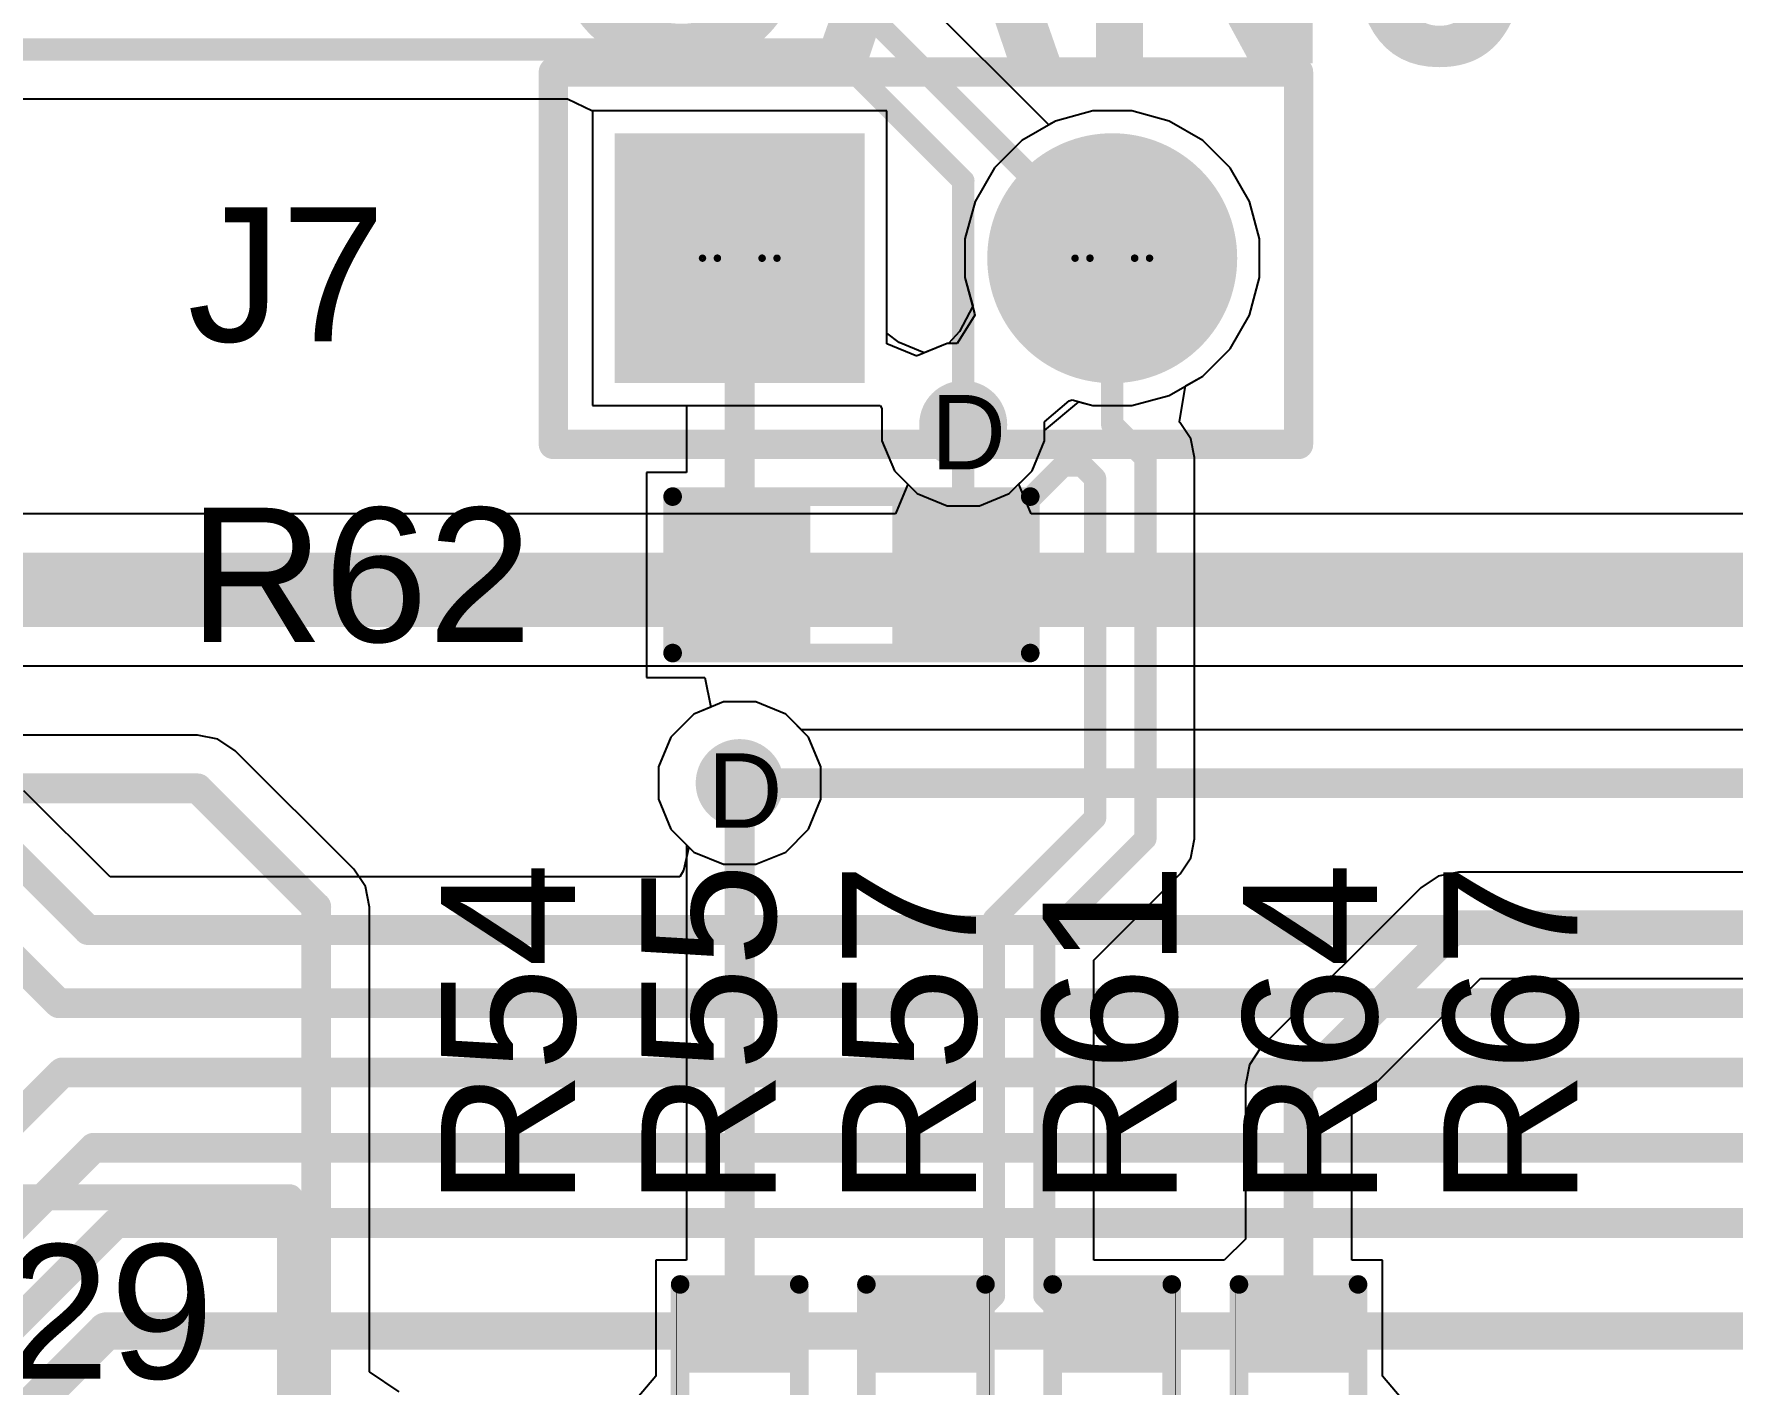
# Model space of a CAD drawing. Header units: inches. Extents: x -11 to 5428, y 0 to 5423.
# Drawn here: x 243.5 to 255.08, y 60.45 to 69.65 of the extents above; entities that cross this region are included whole.
import ezdxf

# ---------------------------------------------------------------- set-up
doc = ezdxf.new("R2010")
doc.units = ezdxf.units.IN
for name, color, linetype in [('Bottom Layer', 5, 'Continuous'), ('Bottom Solder', 6, 'Continuous'), ('Drill Drawing', 1, 'Continuous'), ('GND', 16, 'Continuous'), ('Multi-Layer', 9, 'Continuous'), ('Pad Holes', 156, 'Continuous'), ('PWR', 76, 'Continuous'), ('Top Layer', 1, 'Continuous'), ('Top Overlay', 2, 'Continuous'), ('Top Paste', 8, 'Continuous'), ('Top Solder', 216, 'Continuous'), ('Via Holes', 16, 'Continuous')]:
    doc.layers.add(name, color=color, linetype=linetype)
doc.styles.add('Arial', font='', dxfattribs={"height": 0.2})
doc.styles.add('Arial_Bold', font='', dxfattribs={"height": 0.2})
doc.styles.get('Arial').set_extended_font_data('Arial')
doc.styles.get('Arial_Bold').set_extended_font_data('Arial', bold=True)

# ---------------------------------------------------------------- blocks, each defined once
blk = doc.blocks.new('R___0402_13')
at = {"layer": 'Top Layer'}
for points in [[(-0.699, -0.318), (-0.699, 0.317), (-0.241, 0.317), (-0.241, -0.318)], [(0.241, -0.318), (0.241, 0.317), (0.699, 0.317), (0.699, -0.318)]]:
    blk.add_hatch(color=1, dxfattribs=at).paths.add_polyline_path(points)
at = {"layer": 'Top Paste'}
for points in [[(-0.699, -0.318), (-0.699, 0.317), (-0.241, 0.317), (-0.241, -0.318)], [(0.241, -0.318), (0.241, 0.317), (0.699, 0.317), (0.699, -0.318)]]:
    blk.add_hatch(color=8, dxfattribs=at).paths.add_polyline_path(points)
at = {"layer": 'Top Solder'}
for points in [[(-0.754, -0.373), (-0.754, 0.373), (-0.186, 0.373), (-0.186, -0.373)], [(0.186, -0.373), (0.186, 0.373), (0.754, 0.373), (0.754, -0.373)]]:
    blk.add_hatch(color=216, dxfattribs=at).paths.add_polyline_path(points)
at = {"layer": 'Top Overlay'}
for points in [[(-0.787, -0.406, 0.127, 0.127, 0), (-0.787, 0.406, 0.127, 0.127, 0)], [(0.787, 0.406, 0.127, 0.127, 0), (-0.787, 0.406, 0.127, 0.127, 0)], [(0.787, -0.406, 0.127, 0.127, 0), (0.787, 0.406, 0.127, 0.127, 0)], [(0.787, -0.406, 0.127, 0.127, 0), (-0.787, -0.406, 0.127, 0.127, 0)], [(0.813, -0.432, 0.00323, 0.00323, 0), (-0.813, -0.432, 0.00323, 0.00323, 0)]]:
    blk.add_lwpolyline(points, format="xyseb", dxfattribs=at)
for points in [[(-0.819, 0.406, 0.0635, 0.0635, 1), (-0.756, 0.406, 0.0635, 0.0635, 1)], [(-0.819, 0.406, 0.0635, 0.0635, 1), (-0.756, 0.406, 0.0635, 0.0635, 1)], [(0.756, 0.406, 0.0635, 0.0635, 1), (0.819, 0.406, 0.0635, 0.0635, 1)], [(0.756, 0.406, 0.0635, 0.0635, 1), (0.819, 0.406, 0.0635, 0.0635, 1)], [(-0.819, -0.406, 0.0635, 0.0635, 1), (-0.756, -0.406, 0.0635, 0.0635, 1)], [(-0.819, -0.406, 0.0635, 0.0635, 1), (-0.756, -0.406, 0.0635, 0.0635, 1)], [(0.756, -0.406, 0.0635, 0.0635, 1), (0.819, -0.406, 0.0635, 0.0635, 1)], [(0.756, -0.406, 0.0635, 0.0635, 1), (0.819, -0.406, 0.0635, 0.0635, 1)], [(-0.814, -0.432, 0.00161, 0.00161, 1), (-0.812, -0.432, 0.00161, 0.00161, 1)], [(0.812, -0.432, 0.00161, 0.00161, 1), (0.814, -0.432, 0.00161, 0.00161, 1)]]:
    blk.add_lwpolyline(points, format="xyseb", close=True, dxfattribs=at)
blk = doc.blocks.new('R___0603_14')
at = {"layer": 'Top Layer'}
for points in [[(-0.381, 0.4445), (-0.381, -0.4445), (-1.143, -0.4445), (-1.143, 0.4445)], [(1.143, 0.4445), (1.143, -0.4445), (0.381, -0.4445), (0.381, 0.4445)]]:
    blk.add_hatch(color=1, dxfattribs=at).paths.add_polyline_path(points)
at = {"layer": 'Top Paste'}
for points in [[(-0.381, 0.4445), (-0.381, -0.4445), (-1.143, -0.4445), (-1.143, 0.4445)], [(1.143, 0.4445), (1.143, -0.4445), (0.381, -0.4445), (0.381, 0.4445)]]:
    blk.add_hatch(color=8, dxfattribs=at).paths.add_polyline_path(points)
at = {"layer": 'Top Solder'}
for points in [[(-0.2794, 0.5461), (-0.2794, -0.5461), (-1.2446, -0.5461), (-1.2446, 0.5461)], [(1.2446, 0.5461), (1.2446, -0.5461), (0.2794, -0.5461), (0.2794, 0.5461)]]:
    blk.add_hatch(color=216, dxfattribs=at).paths.add_polyline_path(points)
at = {"layer": 'Top Overlay'}
for points in [[(-1.2192, -0.5334, 0.127, 0.127, 0), (-1.2192, 0.5334, 0.127, 0.127, 0)], [(-1.2192, 0.5334, 0.127, 0.127, 0), (1.2192, 0.5334, 0.127, 0.127, 0)], [(1.2192, -0.5334, 0.127, 0.127, 0), (1.2192, 0.5334, 0.127, 0.127, 0)], [(-1.2192, -0.5334, 0.127, 0.127, 0), (1.2192, -0.5334, 0.127, 0.127, 0)]]:
    blk.add_lwpolyline(points, format="xyseb", dxfattribs=at)
for points in [[(-1.25095, 0.5334, 0.0635, 0.0635, 1), (-1.18745, 0.5334, 0.0635, 0.0635, 1)], [(-1.25095, 0.5334, 0.0635, 0.0635, 1), (-1.18745, 0.5334, 0.0635, 0.0635, 1)], [(1.18745, 0.5334, 0.0635, 0.0635, 1), (1.25095, 0.5334, 0.0635, 0.0635, 1)], [(1.18745, 0.5334, 0.0635, 0.0635, 1), (1.25095, 0.5334, 0.0635, 0.0635, 1)], [(-1.25095, -0.5334, 0.0635, 0.0635, 1), (-1.18745, -0.5334, 0.0635, 0.0635, 1)], [(-1.25095, -0.5334, 0.0635, 0.0635, 1), (-1.18745, -0.5334, 0.0635, 0.0635, 1)], [(1.18745, -0.5334, 0.0635, 0.0635, 1), (1.25095, -0.5334, 0.0635, 0.0635, 1)], [(1.18745, -0.5334, 0.0635, 0.0635, 1), (1.25095, -0.5334, 0.0635, 0.0635, 1)]]:
    blk.add_lwpolyline(points, format="xyseb", close=True, dxfattribs=at)
blk = doc.blocks.new('R___0402_15')
at = {"layer": 'Top Layer'}
for points in [[(-0.699, -0.318), (-0.699, 0.318), (-0.241, 0.318), (-0.241, -0.318)], [(0.241, -0.318), (0.241, 0.318), (0.699, 0.318), (0.699, -0.318)]]:
    blk.add_hatch(color=1, dxfattribs=at).paths.add_polyline_path(points)
at = {"layer": 'Top Paste'}
for points in [[(-0.699, -0.318), (-0.699, 0.318), (-0.241, 0.318), (-0.241, -0.318)], [(0.241, -0.318), (0.241, 0.318), (0.699, 0.318), (0.699, -0.318)]]:
    blk.add_hatch(color=8, dxfattribs=at).paths.add_polyline_path(points)
at = {"layer": 'Top Solder'}
for points in [[(-0.754, -0.373), (-0.754, 0.373), (-0.186, 0.373), (-0.186, -0.373)], [(0.186, -0.373), (0.186, 0.373), (0.754, 0.373), (0.754, -0.373)]]:
    blk.add_hatch(color=216, dxfattribs=at).paths.add_polyline_path(points)
at = {"layer": 'Top Overlay'}
for points in [[(-0.787, 0.406, 0.127, 0.127, 0), (-0.787, -0.406, 0.127, 0.127, 0)], [(-0.787, 0.406, 0.127, 0.127, 0), (0.787, 0.406, 0.127, 0.127, 0)], [(0.787, 0.406, 0.127, 0.127, 0), (0.787, -0.406, 0.127, 0.127, 0)], [(-0.787, -0.406, 0.127, 0.127, 0), (0.787, -0.406, 0.127, 0.127, 0)], [(-0.813, -0.432, 0.00323, 0.00323, 0), (0.813, -0.432, 0.00323, 0.00323, 0)]]:
    blk.add_lwpolyline(points, format="xyseb", dxfattribs=at)
for points in [[(-0.819, 0.406, 0.0635, 0.0635, 1), (-0.756, 0.406, 0.0635, 0.0635, 1)], [(-0.819, 0.406, 0.0635, 0.0635, 1), (-0.756, 0.406, 0.0635, 0.0635, 1)], [(0.756, 0.406, 0.0635, 0.0635, 1), (0.819, 0.406, 0.0635, 0.0635, 1)], [(0.756, 0.406, 0.0635, 0.0635, 1), (0.819, 0.406, 0.0635, 0.0635, 1)], [(-0.819, -0.406, 0.0635, 0.0635, 1), (-0.756, -0.406, 0.0635, 0.0635, 1)], [(-0.819, -0.406, 0.0635, 0.0635, 1), (-0.756, -0.406, 0.0635, 0.0635, 1)], [(0.756, -0.406, 0.0635, 0.0635, 1), (0.819, -0.406, 0.0635, 0.0635, 1)], [(0.756, -0.406, 0.0635, 0.0635, 1), (0.819, -0.406, 0.0635, 0.0635, 1)], [(-0.814, -0.432, 0.00161, 0.00161, 1), (-0.812, -0.432, 0.00161, 0.00161, 1)], [(0.812, -0.432, 0.00161, 0.00161, 1), (0.814, -0.432, 0.00161, 0.00161, 1)]]:
    blk.add_lwpolyline(points, format="xyseb", close=True, dxfattribs=at)
blk = doc.blocks.new('R___0402_17')
at = {"layer": 'Top Layer'}
for points in [[(-0.699, -0.318), (-0.699, 0.318), (-0.241, 0.318), (-0.241, -0.318)], [(0.241, -0.318), (0.241, 0.318), (0.699, 0.318), (0.699, -0.318)]]:
    blk.add_hatch(color=1, dxfattribs=at).paths.add_polyline_path(points)
at = {"layer": 'Top Paste'}
for points in [[(-0.699, -0.318), (-0.699, 0.318), (-0.241, 0.318), (-0.241, -0.318)], [(0.241, -0.318), (0.241, 0.318), (0.699, 0.318), (0.699, -0.318)]]:
    blk.add_hatch(color=8, dxfattribs=at).paths.add_polyline_path(points)
at = {"layer": 'Top Solder'}
for points in [[(-0.754, -0.373), (-0.754, 0.373), (-0.186, 0.373), (-0.186, -0.373)], [(0.186, -0.373), (0.186, 0.373), (0.754, 0.373), (0.754, -0.373)]]:
    blk.add_hatch(color=216, dxfattribs=at).paths.add_polyline_path(points)
at = {"layer": 'Top Overlay'}
for points in [[(-0.787, 0.406, 0.127, 0.127, 0), (-0.787, -0.406, 0.127, 0.127, 0)], [(-0.787, 0.406, 0.127, 0.127, 0), (0.787, 0.406, 0.127, 0.127, 0)], [(0.787, 0.406, 0.127, 0.127, 0), (0.787, -0.406, 0.127, 0.127, 0)], [(-0.787, -0.406, 0.127, 0.127, 0), (0.787, -0.406, 0.127, 0.127, 0)], [(-0.813, -0.432, 0.00323, 0.00323, 0), (0.813, -0.432, 0.00323, 0.00323, 0)]]:
    blk.add_lwpolyline(points, format="xyseb", dxfattribs=at)
for points in [[(-0.819, 0.406, 0.0635, 0.0635, 1), (-0.756, 0.406, 0.0635, 0.0635, 1)], [(-0.819, 0.406, 0.0635, 0.0635, 1), (-0.756, 0.406, 0.0635, 0.0635, 1)], [(0.756, 0.406, 0.0635, 0.0635, 1), (0.819, 0.406, 0.0635, 0.0635, 1)], [(0.756, 0.406, 0.0635, 0.0635, 1), (0.819, 0.406, 0.0635, 0.0635, 1)], [(-0.819, -0.406, 0.0635, 0.0635, 1), (-0.756, -0.406, 0.0635, 0.0635, 1)], [(-0.819, -0.406, 0.0635, 0.0635, 1), (-0.756, -0.406, 0.0635, 0.0635, 1)], [(0.756, -0.406, 0.0635, 0.0635, 1), (0.819, -0.406, 0.0635, 0.0635, 1)], [(0.756, -0.406, 0.0635, 0.0635, 1), (0.819, -0.406, 0.0635, 0.0635, 1)], [(-0.814, -0.432, 0.00161, 0.00161, 1), (-0.812, -0.432, 0.00161, 0.00161, 1)], [(0.812, -0.432, 0.00161, 0.00161, 1), (0.814, -0.432, 0.00161, 0.00161, 1)]]:
    blk.add_lwpolyline(points, format="xyseb", close=True, dxfattribs=at)
blk = doc.blocks.new('R___0402_19')
at = {"layer": 'Top Layer'}
for points in [[(-0.699, -0.318), (-0.699, 0.317), (-0.241, 0.317), (-0.241, -0.318)], [(0.241, -0.318), (0.241, 0.317), (0.699, 0.317), (0.699, -0.318)]]:
    blk.add_hatch(color=1, dxfattribs=at).paths.add_polyline_path(points)
at = {"layer": 'Top Paste'}
for points in [[(-0.699, -0.318), (-0.699, 0.317), (-0.241, 0.317), (-0.241, -0.318)], [(0.241, -0.318), (0.241, 0.317), (0.699, 0.317), (0.699, -0.318)]]:
    blk.add_hatch(color=8, dxfattribs=at).paths.add_polyline_path(points)
at = {"layer": 'Top Solder'}
for points in [[(-0.754, -0.373), (-0.754, 0.373), (-0.186, 0.373), (-0.186, -0.373)], [(0.186, -0.373), (0.186, 0.373), (0.754, 0.373), (0.754, -0.373)]]:
    blk.add_hatch(color=216, dxfattribs=at).paths.add_polyline_path(points)
at = {"layer": 'Top Overlay'}
for points in [[(-0.787, -0.406, 0.127, 0.127, 0), (-0.787, 0.406, 0.127, 0.127, 0)], [(0.787, 0.406, 0.127, 0.127, 0), (-0.787, 0.406, 0.127, 0.127, 0)], [(0.787, -0.406, 0.127, 0.127, 0), (0.787, 0.406, 0.127, 0.127, 0)], [(0.787, -0.406, 0.127, 0.127, 0), (-0.787, -0.406, 0.127, 0.127, 0)], [(0.813, -0.432, 0.00323, 0.00323, 0), (-0.813, -0.432, 0.00323, 0.00323, 0)]]:
    blk.add_lwpolyline(points, format="xyseb", dxfattribs=at)
for points in [[(-0.819, 0.406, 0.0635, 0.0635, 1), (-0.756, 0.406, 0.0635, 0.0635, 1)], [(-0.819, 0.406, 0.0635, 0.0635, 1), (-0.756, 0.406, 0.0635, 0.0635, 1)], [(0.756, 0.406, 0.0635, 0.0635, 1), (0.819, 0.406, 0.0635, 0.0635, 1)], [(0.756, 0.406, 0.0635, 0.0635, 1), (0.819, 0.406, 0.0635, 0.0635, 1)], [(-0.819, -0.406, 0.0635, 0.0635, 1), (-0.756, -0.406, 0.0635, 0.0635, 1)], [(-0.819, -0.406, 0.0635, 0.0635, 1), (-0.756, -0.406, 0.0635, 0.0635, 1)], [(0.756, -0.406, 0.0635, 0.0635, 1), (0.819, -0.406, 0.0635, 0.0635, 1)], [(0.756, -0.406, 0.0635, 0.0635, 1), (0.819, -0.406, 0.0635, 0.0635, 1)], [(-0.814, -0.432, 0.00161, 0.00161, 1), (-0.812, -0.432, 0.00161, 0.00161, 1)], [(0.812, -0.432, 0.00161, 0.00161, 1), (0.814, -0.432, 0.00161, 0.00161, 1)]]:
    blk.add_lwpolyline(points, format="xyseb", close=True, dxfattribs=at)
blk = doc.blocks.new('HDR1X2__20')
at = {"layer": 'Bottom Layer'}
blk.add_hatch(color=5, dxfattribs=at).paths.add_polyline_path([(-0.75, 0.75), (0.75, 0.75), (0.75, -0.75), (-0.75, -0.75)])
h = blk.add_hatch(color=5, dxfattribs=at)
edge = h.paths.add_edge_path()
edge.add_arc((2.54, 0), 0.75, 0, 360)
at = {"layer": 'Bottom Solder'}
blk.add_hatch(color=6, dxfattribs=at).paths.add_polyline_path([(-0.852, 0.852), (0.852, 0.852), (0.852, -0.852), (-0.852, -0.852)])
h = blk.add_hatch(color=6, dxfattribs=at)
edge = h.paths.add_edge_path()
edge.add_arc((2.54, 0), 0.852, 0, 360)
at = {"layer": 'GND'}
blk.add_hatch(color=16, dxfattribs=at).paths.add_polyline_path([(-0.75, 0.75), (0.75, 0.75), (0.75, -0.75), (-0.75, -0.75)])
h = blk.add_hatch(color=16, dxfattribs=at)
edge = h.paths.add_edge_path()
edge.add_arc((2.54, 0), 0.75, 0, 360)
at = {"layer": 'Multi-Layer'}
blk.add_hatch(color=9, dxfattribs=at).paths.add_polyline_path([(-0.75, 0.75), (0.75, 0.75), (0.75, -0.75), (-0.75, -0.75)])
h = blk.add_hatch(color=9, dxfattribs=at)
edge = h.paths.add_edge_path()
edge.add_arc((2.54, 0), 0.75, 0, 360)
at = {"layer": 'Pad Holes'}
h = blk.add_hatch(color=7, dxfattribs=at)
edge = h.paths.add_edge_path()
edge.add_arc((0, 0), 0.45, 0, 360)
h = blk.add_hatch(color=7, dxfattribs=at)
edge = h.paths.add_edge_path()
edge.add_arc((2.54, 0), 0.45, 0, 360)
at = {"layer": 'PWR'}
blk.add_hatch(color=76, dxfattribs=at).paths.add_polyline_path([(-0.75, 0.75), (0.75, 0.75), (0.75, -0.75), (-0.75, -0.75)])
h = blk.add_hatch(color=76, dxfattribs=at)
edge = h.paths.add_edge_path()
edge.add_arc((2.54, 0), 0.75, 0, 360)
at = {"layer": 'Top Layer'}
blk.add_hatch(color=1, dxfattribs=at).paths.add_polyline_path([(-0.75, 0.75), (0.75, 0.75), (0.75, -0.75), (-0.75, -0.75)])
h = blk.add_hatch(color=1, dxfattribs=at)
edge = h.paths.add_edge_path()
edge.add_arc((2.54, 0), 0.75, 0, 360)
at = {"layer": 'Top Solder'}
blk.add_hatch(color=216, dxfattribs=at).paths.add_polyline_path([(-0.852, 0.852), (0.852, 0.852), (0.852, -0.852), (-0.852, -0.852)])
h = blk.add_hatch(color=216, dxfattribs=at)
edge = h.paths.add_edge_path()
edge.add_arc((2.54, 0), 0.852, 0, 360)
at = {"layer": 'Top Overlay'}
for points in [[(-1.27, 1.27, 0.2, 0.2, 0), (3.81, 1.27, 0.2, 0.2, 0)], [(-1.27, -1.27, 0.2, 0.2, 0), (-1.27, 1.27, 0.2, 0.2, 0)], [(3.81, -1.27, 0.2, 0.2, 0), (3.81, 1.27, 0.2, 0.2, 0)], [(-1.27, -1.27, 0.2, 0.2, 0), (3.81, -1.27, 0.2, 0.2, 0)]]:
    blk.add_lwpolyline(points, format="xyseb", dxfattribs=at)
for points in [[(-1.32, 1.27, 0.1, 0.1, 1), (-1.22, 1.27, 0.1, 0.1, 1)], [(-1.32, 1.27, 0.1, 0.1, 1), (-1.22, 1.27, 0.1, 0.1, 1)], [(3.76, 1.27, 0.1, 0.1, 1), (3.86, 1.27, 0.1, 0.1, 1)], [(3.76, 1.27, 0.1, 0.1, 1), (3.86, 1.27, 0.1, 0.1, 1)], [(-1.32, -1.27, 0.1, 0.1, 1), (-1.22, -1.27, 0.1, 0.1, 1)], [(-1.32, -1.27, 0.1, 0.1, 1), (-1.22, -1.27, 0.1, 0.1, 1)], [(3.76, -1.27, 0.1, 0.1, 1), (3.86, -1.27, 0.1, 0.1, 1)], [(3.76, -1.27, 0.1, 0.1, 1), (3.86, -1.27, 0.1, 0.1, 1)]]:
    blk.add_lwpolyline(points, format="xyseb", close=True, dxfattribs=at)

msp = doc.modelspace()

# ---------------------------------------------------------------- hatches: boundary and pattern name
at = {"layer": 'Bottom Layer'}
h = msp.add_hatch(color=5, dxfattribs=at)
edge = h.paths.add_edge_path()
edge.add_arc((249.834, 66.988), 0.3, 0, 360)
h = msp.add_hatch(color=5, dxfattribs=at)
edge = h.paths.add_edge_path()
edge.add_arc((248.31, 64.544), 0.3, 0, 360)
at = {"layer": 'GND'}
h = msp.add_hatch(color=16, dxfattribs=at)
edge = h.paths.add_edge_path()
edge.add_arc((249.834, 66.988), 0.3, 0, 360)
h = msp.add_hatch(color=16, dxfattribs=at)
edge = h.paths.add_edge_path()
edge.add_arc((248.31, 64.544), 0.3, 0, 360)
at = {"layer": 'PWR'}
h = msp.add_hatch(color=76, dxfattribs=at)
edge = h.paths.add_edge_path()
edge.add_arc((249.834, 66.988), 0.3, 0, 360)
h = msp.add_hatch(color=76, dxfattribs=at)
edge = h.paths.add_edge_path()
edge.add_arc((248.31, 64.544), 0.3, 0, 360)
at = {"layer": 'Top Layer'}
h = msp.add_hatch(color=1, dxfattribs=at)
edge = h.paths.add_edge_path()
edge.add_arc((249.834, 66.988), 0.3, 0, 360)
h = msp.add_hatch(color=1, dxfattribs=at)
edge = h.paths.add_edge_path()
edge.add_arc((248.31, 64.544), 0.3, 0, 360)
at = {"layer": 'Via Holes'}
h = msp.add_hatch(color=7, dxfattribs=at)
edge = h.paths.add_edge_path()
edge.add_arc((249.834, 66.988), 0.15, 0, 360)
h = msp.add_hatch(color=7, dxfattribs=at)
edge = h.paths.add_edge_path()
edge.add_arc((248.31, 64.544), 0.15, 0, 360)

# ---------------------------------------------------------------- linework, layer by layer
at = {"layer": 'Bottom Layer'}
for p, q in [((250.417, 69.032), (249.323, 70.126)), ((229.821, 69.209), (247.137, 69.209)), ((247.137, 69.209), (247.306, 69.127)), ((247.306, 69.127), (247.306, 67.119)), ((250.718, 69.127), (250.463, 69.058)), ((250.983, 69.127), (250.718, 69.127)), ((251.238, 69.058), (250.983, 69.127)), ((250.463, 69.058), (250.417, 69.032)), ((251.467, 68.926), (251.238, 69.058)), ((251.654, 68.739), (251.467, 68.926)), ((251.786, 68.51), (251.654, 68.739)), ((251.854, 68.255), (251.786, 68.51)), ((251.854, 67.991), (251.854, 68.255)), ((251.786, 67.735), (251.854, 67.991)), ((251.654, 67.506), (251.786, 67.735)), ((251.467, 67.319), (251.654, 67.506)), ((251.238, 67.187), (251.467, 67.319)), ((250.388, 67.008), (250.556, 67.151)), ((250.556, 67.151), (250.576, 67.157)), ((250.576, 67.157), (250.718, 67.119)), ((250.983, 67.119), (251.238, 67.187)), ((247.306, 67.119), (249.267, 67.119)), ((249.267, 67.119), (249.28, 67.098)), ((249.28, 67.098), (249.28, 66.878)), ((250.718, 67.119), (250.983, 67.119)), ((250.388, 66.878), (250.388, 67.008)), ((250.388, 67.008), (250.388, 67.008)), ((249.28, 66.878), (249.365, 66.674)), ((250.304, 66.674), (250.388, 66.878)), ((249.365, 66.674), (249.456, 66.583)), ((249.456, 66.583), (249.372, 66.38)), ((250.213, 66.583), (250.304, 66.674)), ((250.297, 66.38), (250.213, 66.583)), ((249.372, 66.38), (229.514, 66.38)), ((257.722, 66.38), (250.297, 66.38)), ((229.729, 65.344), (257.937, 65.344)), ((248.2, 65.098), (247.997, 65.014)), ((248.421, 65.098), (248.2, 65.098)), ((248.624, 65.014), (248.421, 65.098)), ((247.997, 65.014), (247.841, 64.858)), ((248.731, 64.906), (248.624, 65.014)), ((247.841, 64.858), (247.756, 64.654)), ((257.034, 64.906), (248.731, 64.906)), ((247.756, 64.654), (247.756, 64.434)), ((244.018, 63.905), (243.43, 64.492)), ((247.756, 64.434), (247.841, 64.23)), ((247.841, 64.23), (247.963, 64.108)), ((247.963, 64.108), (247.926, 63.949)), ((247.926, 63.949), (247.901, 63.905)), ((247.901, 63.905), (244.018, 63.905))]:
    msp.add_line(p, q, dxfattribs=at)
for points in [[(249.164, 69.809, 0.152, 0.152, 0), (250.1, 68.873, 0.152, 0.152, 0)], [(229.682, 69.545, 0.152, 0.152, 0), (244.199, 69.545, 0.152, 0.152, 0)], [(244.199, 69.545, 0.152, 0.152, 0), (248.939, 69.545, 0.152, 0.152, 0)], [(248.939, 69.545, 0.152, 0.152, 0), (249.834, 68.65, 0.152, 0.152, 0)], [(250.1, 68.873, 0.152, 0.152, 0), (250.85, 68.123, 0.152, 0.152, 0)], [(249.834, 66.988, 0.152, 0.152, 0), (249.834, 68.65, 0.152, 0.152, 0)], [(229.514, 65.862, 0.508, 0.508, 0), (257.937, 65.862, 0.508, 0.508, 0)], [(248.31, 64.544, 0.203, 0.203, 0), (257.454, 64.544, 0.203, 0.203, 0)], [(243.174, 64.236, 0.203, 0.203, 0), (243.868, 63.542, 0.203, 0.203, 0)], [(242.98, 63.731, 0.203, 0.203, 0), (243.668, 63.043, 0.203, 0.203, 0)], [(243.868, 63.542, 0.203, 0.203, 0), (258.022, 63.542, 0.203, 0.203, 0)], [(243.668, 63.043, 0.203, 0.203, 0), (258.215, 63.043, 0.203, 0.203, 0)], [(236.649, 55.528, 0.203, 0.203, 0), (243.691, 62.571, 0.203, 0.203, 0)], [(243.691, 62.571, 0.203, 0.203, 0), (258.373, 62.571, 0.203, 0.203, 0)], [(236.833, 54.984, 0.203, 0.203, 0), (243.906, 62.057, 0.203, 0.203, 0)], [(243.906, 62.057, 0.203, 0.203, 0), (258.607, 62.057, 0.203, 0.203, 0)], [(236.864, 54.348, 0.203, 0.203, 0), (244.06, 61.544, 0.203, 0.203, 0)], [(244.06, 61.544, 0.203, 0.203, 0), (258.801, 61.544, 0.203, 0.203, 0)], [(234.025, 50.843, 0.254, 0.254, 0), (243.99, 60.808, 0.254, 0.254, 0)], [(243.99, 60.808, 0.254, 0.254, 0), (257.226, 60.808, 0.254, 0.254, 0)]]:
    msp.add_lwpolyline(points, format="xyseb", dxfattribs=at)
for points in [[(244.161, 69.545, 0.0762, 0.0762, 1), (244.237, 69.545, 0.0762, 0.0762, 1)], [(244.161, 69.545, 0.0762, 0.0762, 1), (244.237, 69.545, 0.0762, 0.0762, 1)], [(248.901, 69.545, 0.0762, 0.0762, 1), (248.977, 69.545, 0.0762, 0.0762, 1)], [(248.901, 69.545, 0.0762, 0.0762, 1), (248.977, 69.545, 0.0762, 0.0762, 1)], [(250.062, 68.873, 0.0762, 0.0762, 1), (250.139, 68.873, 0.0762, 0.0762, 1)], [(250.062, 68.873, 0.0762, 0.0762, 1), (250.139, 68.873, 0.0762, 0.0762, 1)], [(249.796, 68.65, 0.0762, 0.0762, 1), (249.873, 68.65, 0.0762, 0.0762, 1)], [(249.796, 68.65, 0.0762, 0.0762, 1), (249.873, 68.65, 0.0762, 0.0762, 1)], [(250.812, 68.123, 0.0762, 0.0762, 1), (250.889, 68.123, 0.0762, 0.0762, 1)], [(249.796, 66.988, 0.0762, 0.0762, 1), (249.873, 66.988, 0.0762, 0.0762, 1)], [(248.26, 64.544, 0.102, 0.102, 1), (248.361, 64.544, 0.102, 0.102, 1)], [(243.817, 63.542, 0.102, 0.102, 1), (243.919, 63.542, 0.102, 0.102, 1)], [(243.817, 63.542, 0.102, 0.102, 1), (243.919, 63.542, 0.102, 0.102, 1)], [(243.618, 63.043, 0.102, 0.102, 1), (243.719, 63.043, 0.102, 0.102, 1)], [(243.618, 63.043, 0.102, 0.102, 1), (243.719, 63.043, 0.102, 0.102, 1)], [(243.641, 62.571, 0.102, 0.102, 1), (243.742, 62.571, 0.102, 0.102, 1)], [(243.641, 62.571, 0.102, 0.102, 1), (243.742, 62.571, 0.102, 0.102, 1)], [(243.855, 62.057, 0.102, 0.102, 1), (243.957, 62.057, 0.102, 0.102, 1)], [(243.855, 62.057, 0.102, 0.102, 1), (243.957, 62.057, 0.102, 0.102, 1)], [(244.009, 61.544, 0.102, 0.102, 1), (244.111, 61.544, 0.102, 0.102, 1)], [(244.009, 61.544, 0.102, 0.102, 1), (244.111, 61.544, 0.102, 0.102, 1)], [(243.926, 60.808, 0.127, 0.127, 1), (244.053, 60.808, 0.127, 0.127, 1)], [(243.926, 60.808, 0.127, 0.127, 1), (244.053, 60.808, 0.127, 0.127, 1)]]:
    msp.add_lwpolyline(points, format="xyseb", close=True, dxfattribs=at)
at = {"layer": 'Drill Drawing'}
for points in [[(248.564, 68.123, 0.0508, 0.0508, 1), (248.056, 68.123, 0.0508, 0.0508, 1)], [(251.104, 68.123, 0.0508, 0.0508, 1), (250.596, 68.123, 0.0508, 0.0508, 1)], [(248.463, 68.123, 0.0508, 0.0508, 1), (248.158, 68.123, 0.0508, 0.0508, 1)], [(251.003, 68.123, 0.0508, 0.0508, 1), (250.698, 68.123, 0.0508, 0.0508, 1)], [(248.044, 68.123, 0.0254, 0.0254, 1), (248.069, 68.123, 0.0254, 0.0254, 1)], [(248.145, 68.123, 0.0254, 0.0254, 1), (248.171, 68.123, 0.0254, 0.0254, 1)], [(248.45, 68.123, 0.0254, 0.0254, 1), (248.476, 68.123, 0.0254, 0.0254, 1)], [(248.552, 68.123, 0.0254, 0.0254, 1), (248.577, 68.123, 0.0254, 0.0254, 1)], [(250.584, 68.123, 0.0254, 0.0254, 1), (250.609, 68.123, 0.0254, 0.0254, 1)], [(250.685, 68.123, 0.0254, 0.0254, 1), (250.711, 68.123, 0.0254, 0.0254, 1)], [(250.99, 68.123, 0.0254, 0.0254, 1), (251.016, 68.123, 0.0254, 0.0254, 1)], [(251.092, 68.123, 0.0254, 0.0254, 1), (251.117, 68.123, 0.0254, 0.0254, 1)]]:
    msp.add_lwpolyline(points, format="xyseb", close=True, dxfattribs=at)
at = {"layer": 'GND'}
for p, q in [((249.314, 69.127), (247.306, 69.127)), ((247.306, 69.127), (247.306, 67.119)), ((249.314, 67.611), (249.314, 69.127)), ((250.718, 69.127), (250.463, 69.058)), ((250.983, 69.127), (250.718, 69.127)), ((251.238, 69.058), (250.983, 69.127)), ((250.463, 69.058), (250.234, 68.926)), ((251.467, 68.926), (251.238, 69.058)), ((250.234, 68.926), (250.047, 68.739)), ((251.654, 68.739), (251.467, 68.926)), ((250.047, 68.739), (249.915, 68.51)), ((251.786, 68.51), (251.654, 68.739)), ((249.915, 68.51), (249.846, 68.255)), ((251.854, 68.255), (251.786, 68.51)), ((249.846, 68.255), (249.846, 67.991)), ((251.854, 67.991), (251.854, 68.255)), ((249.846, 67.991), (249.899, 67.796)), ((251.786, 67.735), (251.854, 67.991)), ((249.899, 67.796), (249.809, 67.623)), ((251.654, 67.506), (251.786, 67.735)), ((249.398, 67.549), (249.314, 67.611)), ((249.809, 67.623), (249.733, 67.542)), ((249.568, 67.478), (249.398, 67.549)), ((249.724, 67.542), (249.568, 67.478)), ((249.733, 67.542), (249.724, 67.542)), ((251.467, 67.319), (251.654, 67.506)), ((251.238, 67.187), (251.467, 67.319)), ((250.983, 67.119), (251.238, 67.187)), ((247.306, 67.119), (249.08, 67.119)), ((249.08, 67.119), (249.267, 67.119)), ((249.267, 67.119), (249.28, 67.098)), ((249.28, 67.098), (249.28, 66.878)), ((250.388, 66.949), (250.623, 67.144)), ((250.623, 67.144), (250.718, 67.119)), ((250.718, 67.119), (250.983, 67.119)), ((250.388, 66.878), (250.388, 66.949)), ((249.28, 66.878), (249.365, 66.674)), ((250.304, 66.674), (250.388, 66.878)), ((249.365, 66.674), (249.521, 66.519)), ((250.148, 66.519), (250.304, 66.674)), ((249.521, 66.519), (249.724, 66.434)), ((249.945, 66.434), (250.148, 66.519)), ((249.724, 66.434), (249.945, 66.434)), ((248.2, 65.098), (247.997, 65.014)), ((248.421, 65.098), (248.2, 65.098)), ((248.624, 65.014), (248.421, 65.098)), ((247.997, 65.014), (247.841, 64.858)), ((248.78, 64.858), (248.624, 65.014)), ((247.841, 64.858), (247.756, 64.654)), ((248.864, 64.654), (248.78, 64.858)), ((247.756, 64.654), (247.756, 64.434)), ((248.864, 64.434), (248.864, 64.654)), ((247.756, 64.434), (247.841, 64.23)), ((248.78, 64.23), (248.864, 64.434)), ((247.841, 64.23), (247.997, 64.074)), ((248.624, 64.074), (248.78, 64.23)), ((247.997, 64.074), (248.2, 63.99)), ((248.421, 63.99), (248.624, 64.074)), ((248.2, 63.99), (248.421, 63.99))]:
    msp.add_line(p, q, dxfattribs=at)
at = {"layer": 'PWR'}
for p, q in [((249.314, 69.127), (247.306, 69.127)), ((247.306, 69.127), (247.306, 67.119)), ((249.314, 67.611), (249.314, 69.127)), ((250.718, 69.127), (250.463, 69.058)), ((250.983, 69.127), (250.718, 69.127)), ((251.238, 69.058), (250.983, 69.127)), ((250.463, 69.058), (250.234, 68.926)), ((251.467, 68.926), (251.238, 69.058)), ((250.234, 68.926), (250.047, 68.739)), ((251.654, 68.739), (251.467, 68.926)), ((250.047, 68.739), (249.915, 68.51)), ((251.786, 68.51), (251.654, 68.739)), ((249.915, 68.51), (249.846, 68.255)), ((251.854, 68.255), (251.786, 68.51)), ((249.846, 68.255), (249.846, 67.991)), ((251.854, 67.991), (251.854, 68.255)), ((249.846, 67.991), (249.899, 67.796)), ((251.786, 67.735), (251.854, 67.991)), ((249.899, 67.796), (249.809, 67.623)), ((251.654, 67.506), (251.786, 67.735)), ((249.398, 67.549), (249.314, 67.611)), ((249.809, 67.623), (249.733, 67.542)), ((249.568, 67.478), (249.398, 67.549)), ((249.724, 67.542), (249.568, 67.478)), ((249.733, 67.542), (249.724, 67.542)), ((251.467, 67.319), (251.654, 67.506)), ((251.238, 67.187), (251.467, 67.319)), ((250.983, 67.119), (251.238, 67.187)), ((247.306, 67.119), (249.08, 67.119)), ((249.08, 67.119), (249.267, 67.119)), ((249.267, 67.119), (249.28, 67.098)), ((249.28, 67.098), (249.28, 66.878)), ((250.388, 66.949), (250.623, 67.144)), ((250.623, 67.144), (250.718, 67.119)), ((250.718, 67.119), (250.983, 67.119)), ((250.388, 66.878), (250.388, 66.949)), ((249.28, 66.878), (249.365, 66.674)), ((250.304, 66.674), (250.388, 66.878)), ((249.365, 66.674), (249.521, 66.519)), ((250.148, 66.519), (250.304, 66.674)), ((249.521, 66.519), (249.724, 66.434)), ((249.945, 66.434), (250.148, 66.519)), ((249.724, 66.434), (249.945, 66.434)), ((248.2, 65.098), (247.997, 65.014)), ((248.421, 65.098), (248.2, 65.098)), ((248.624, 65.014), (248.421, 65.098)), ((247.997, 65.014), (247.841, 64.858)), ((248.78, 64.858), (248.624, 65.014)), ((247.841, 64.858), (247.756, 64.654)), ((248.864, 64.654), (248.78, 64.858)), ((247.756, 64.654), (247.756, 64.434)), ((248.864, 64.434), (248.864, 64.654)), ((247.756, 64.434), (247.841, 64.23)), ((248.78, 64.23), (248.864, 64.434)), ((247.841, 64.23), (247.997, 64.074)), ((248.624, 64.074), (248.78, 64.23)), ((247.997, 64.074), (248.2, 63.99)), ((248.421, 63.99), (248.624, 64.074)), ((248.2, 63.99), (248.421, 63.99))]:
    msp.add_line(p, q, dxfattribs=at)
at = {"layer": 'Top Layer'}
for p, q in [((249.314, 69.127), (247.306, 69.127)), ((247.306, 69.127), (247.306, 67.119)), ((249.314, 67.539), (249.314, 69.127)), ((250.718, 69.127), (250.463, 69.058)), ((250.983, 69.127), (250.718, 69.127)), ((251.238, 69.058), (250.983, 69.127)), ((250.463, 69.058), (250.234, 68.926)), ((251.467, 68.926), (251.238, 69.058)), ((250.234, 68.926), (250.047, 68.739)), ((251.654, 68.739), (251.467, 68.926)), ((250.047, 68.739), (249.915, 68.51)), ((251.786, 68.51), (251.654, 68.739)), ((249.915, 68.51), (249.846, 68.255)), ((251.854, 68.255), (251.786, 68.51)), ((249.846, 68.255), (249.846, 67.991)), ((251.854, 67.991), (251.854, 68.255)), ((249.846, 67.991), (249.912, 67.745)), ((251.786, 67.735), (251.854, 67.991)), ((249.914, 67.734), (249.792, 67.542)), ((249.912, 67.745), (249.914, 67.734)), ((251.654, 67.506), (251.786, 67.735)), ((249.518, 67.455), (249.314, 67.539)), ((249.724, 67.542), (249.521, 67.458)), ((249.792, 67.542), (249.724, 67.542)), ((251.467, 67.319), (251.654, 67.506)), ((249.521, 67.458), (249.518, 67.455)), ((251.35, 67.252), (251.467, 67.319)), ((251.308, 67.009), (251.35, 67.252)), ((247.306, 67.119), (247.948, 67.119)), ((247.948, 67.119), (247.948, 66.662)), ((251.309, 67.005), (251.308, 67.009)), ((251.314, 67.001), (251.309, 67.005)), ((251.387, 66.892), (251.314, 67.001)), ((251.412, 66.763), (251.387, 66.892)), ((251.412, 65.151), (251.412, 66.763)), ((247.948, 66.662), (247.675, 66.662)), ((247.675, 66.662), (247.675, 65.265)), ((247.675, 65.265), (248.073, 65.265)), ((248.073, 65.265), (248.114, 65.062)), ((251.412, 64.164), (251.412, 65.151)), ((247.997, 65.014), (247.841, 64.858)), ((248.114, 65.062), (247.997, 65.014)), ((244.614, 64.871), (240.593, 64.871)), ((244.753, 64.843), (244.614, 64.871)), ((244.614, 64.871), (244.614, 64.871)), ((244.871, 64.764), (244.753, 64.843)), ((247.841, 64.858), (247.756, 64.654)), ((245.679, 63.956), (244.871, 64.764)), ((247.756, 64.654), (247.756, 64.434)), ((247.756, 64.434), (247.841, 64.23)), ((247.841, 64.23), (247.948, 64.123)), ((251.387, 64.035), (251.412, 64.164)), ((247.948, 64.123), (247.948, 61.29)), ((251.314, 63.926), (251.387, 64.035)), ((245.758, 63.838), (245.679, 63.956)), ((245.679, 63.956), (245.679, 63.956)), ((250.724, 63.336), (251.314, 63.926)), ((253.072, 63.909), (252.954, 63.83)), ((253.21, 63.936), (253.072, 63.909)), ((256.991, 63.936), (253.21, 63.936)), ((253.21, 63.936), (253.21, 63.936)), ((245.786, 63.699), (245.758, 63.838)), ((252.954, 63.83), (251.864, 62.74)), ((245.786, 60.529), (245.786, 63.699)), ((245.786, 63.699), (245.786, 63.699)), ((250.724, 61.292), (250.724, 63.336)), ((252.483, 62.334), (253.361, 63.211)), ((253.361, 63.211), (257.519, 63.211)), ((251.864, 62.74), (251.785, 62.623)), ((251.785, 62.623), (251.758, 62.484)), ((251.758, 62.484), (251.758, 62.484)), ((251.758, 62.484), (251.758, 61.434)), ((252.483, 61.29), (252.483, 62.334)), ((251.758, 61.434), (251.614, 61.29)), ((247.948, 61.29), (247.739, 61.29)), ((247.739, 61.29), (247.739, 60.501)), ((250.731, 61.29), (250.724, 61.292)), ((251.346, 61.29), (250.731, 61.29)), ((251.422, 61.29), (251.346, 61.29)), ((251.614, 61.29), (251.422, 61.29)), ((252.692, 61.29), (252.483, 61.29)), ((252.692, 60.501), (252.692, 61.29)), ((245.989, 60.393), (245.786, 60.529)), ((247.739, 60.501), (247.612, 60.35)), ((252.819, 60.35), (252.692, 60.501))]:
    msp.add_line(p, q, dxfattribs=at)
for points in [[(248.31, 65.964, 0.203, 0.203, 0), (248.31, 68.123, 0.203, 0.203, 0)], [(250.85, 66.988, 0.152, 0.152, 0), (250.85, 68.123, 0.152, 0.152, 0)], [(249.834, 66.027, 0.152, 0.152, 0), (249.834, 66.988, 0.152, 0.152, 0)], [(250.85, 66.988, 0.152, 0.152, 0), (251.076, 66.763, 0.152, 0.152, 0)], [(251.076, 64.339, 0.152, 0.152, 0), (251.076, 66.763, 0.152, 0.152, 0)], [(249.834, 66.027, 0.152, 0.152, 0), (250.517, 66.71, 0.152, 0.152, 0)], [(250.517, 66.71, 0.152, 0.152, 0), (250.644, 66.71, 0.152, 0.152, 0)], [(250.644, 66.71, 0.152, 0.152, 0), (250.733, 66.621, 0.152, 0.152, 0)], [(250.733, 64.306, 0.152, 0.152, 0), (250.733, 66.621, 0.152, 0.152, 0)], [(249.834, 65.964, 0.152, 0.152, 0), (249.834, 66.027, 0.152, 0.152, 0)], [(251.076, 64.339, 0.152, 0.152, 0), (251.076, 65.151, 0.152, 0.152, 0)], [(240.11, 64.508, 0.203, 0.203, 0), (244.614, 64.508, 0.203, 0.203, 0)], [(244.614, 64.508, 0.203, 0.203, 0), (245.423, 63.699, 0.203, 0.203, 0)], [(248.31, 60.808, 0.203, 0.203, 0), (248.31, 64.544, 0.203, 0.203, 0)], [(250.044, 63.617, 0.152, 0.152, 0), (250.733, 64.306, 0.152, 0.152, 0)], [(251.076, 64.164, 0.152, 0.152, 0), (251.076, 64.339, 0.152, 0.152, 0)], [(250.387, 63.475, 0.152, 0.152, 0), (251.076, 64.164, 0.152, 0.152, 0)], [(245.423, 58.083, 0.203, 0.203, 0), (245.423, 63.699, 0.203, 0.203, 0)], [(250.044, 61.049, 0.152, 0.152, 0), (250.044, 63.617, 0.152, 0.152, 0)], [(252.12, 62.484, 0.203, 0.203, 0), (253.21, 63.574, 0.203, 0.203, 0)], [(253.21, 63.574, 0.203, 0.203, 0), (258.16, 63.574, 0.203, 0.203, 0)], [(250.387, 61.049, 0.152, 0.152, 0), (250.387, 63.475, 0.152, 0.152, 0)], [(252.12, 60.808, 0.203, 0.203, 0), (252.12, 62.484, 0.203, 0.203, 0)], [(249.58, 60.808, 0.152, 0.152, 0), (249.733, 60.96, 0.152, 0.152, 0)], [(249.733, 60.96, 0.152, 0.152, 0), (249.955, 60.96, 0.152, 0.152, 0)], [(249.955, 60.96, 0.152, 0.152, 0), (250.044, 61.049, 0.152, 0.152, 0)], [(250.387, 61.049, 0.152, 0.152, 0), (250.476, 60.96, 0.152, 0.152, 0)], [(250.476, 60.96, 0.152, 0.152, 0), (250.698, 60.96, 0.152, 0.152, 0)], [(250.698, 60.96, 0.152, 0.152, 0), (250.85, 60.808, 0.152, 0.152, 0)]]:
    msp.add_lwpolyline(points, format="xyseb", dxfattribs=at)
for points in [[(248.26, 68.123, 0.102, 0.102, 1), (248.361, 68.123, 0.102, 0.102, 1)], [(250.812, 68.123, 0.0762, 0.0762, 1), (250.889, 68.123, 0.0762, 0.0762, 1)], [(249.796, 66.988, 0.0762, 0.0762, 1), (249.873, 66.988, 0.0762, 0.0762, 1)], [(250.812, 66.988, 0.0762, 0.0762, 1), (250.889, 66.988, 0.0762, 0.0762, 1)], [(250.812, 66.988, 0.0762, 0.0762, 1), (250.889, 66.988, 0.0762, 0.0762, 1)], [(251.038, 66.763, 0.0762, 0.0762, 1), (251.114, 66.763, 0.0762, 0.0762, 1)], [(251.038, 66.763, 0.0762, 0.0762, 1), (251.114, 66.763, 0.0762, 0.0762, 1)], [(250.479, 66.71, 0.0762, 0.0762, 1), (250.555, 66.71, 0.0762, 0.0762, 1)], [(250.479, 66.71, 0.0762, 0.0762, 1), (250.555, 66.71, 0.0762, 0.0762, 1)], [(250.605, 66.71, 0.0762, 0.0762, 1), (250.682, 66.71, 0.0762, 0.0762, 1)], [(250.605, 66.71, 0.0762, 0.0762, 1), (250.682, 66.71, 0.0762, 0.0762, 1)], [(250.695, 66.621, 0.0762, 0.0762, 1), (250.771, 66.621, 0.0762, 0.0762, 1)], [(250.695, 66.621, 0.0762, 0.0762, 1), (250.771, 66.621, 0.0762, 0.0762, 1)], [(248.26, 65.964, 0.102, 0.102, 1), (248.361, 65.964, 0.102, 0.102, 1)], [(249.796, 66.027, 0.0762, 0.0762, 1), (249.873, 66.027, 0.0762, 0.0762, 1)], [(249.796, 66.027, 0.0762, 0.0762, 1), (249.873, 66.027, 0.0762, 0.0762, 1)], [(249.796, 66.027, 0.0762, 0.0762, 1), (249.873, 66.027, 0.0762, 0.0762, 1)], [(249.796, 65.964, 0.0762, 0.0762, 1), (249.873, 65.964, 0.0762, 0.0762, 1)], [(251.038, 65.151, 0.0762, 0.0762, 1), (251.114, 65.151, 0.0762, 0.0762, 1)], [(244.564, 64.508, 0.102, 0.102, 1), (244.665, 64.508, 0.102, 0.102, 1)], [(244.564, 64.508, 0.102, 0.102, 1), (244.665, 64.508, 0.102, 0.102, 1)], [(248.26, 64.544, 0.102, 0.102, 1), (248.361, 64.544, 0.102, 0.102, 1)], [(250.695, 64.306, 0.0762, 0.0762, 1), (250.771, 64.306, 0.0762, 0.0762, 1)], [(250.695, 64.306, 0.0762, 0.0762, 1), (250.771, 64.306, 0.0762, 0.0762, 1)], [(251.038, 64.339, 0.0762, 0.0762, 1), (251.114, 64.339, 0.0762, 0.0762, 1)], [(251.038, 64.339, 0.0762, 0.0762, 1), (251.114, 64.339, 0.0762, 0.0762, 1)], [(251.038, 64.339, 0.0762, 0.0762, 1), (251.114, 64.339, 0.0762, 0.0762, 1)], [(251.038, 64.164, 0.0762, 0.0762, 1), (251.114, 64.164, 0.0762, 0.0762, 1)], [(251.038, 64.164, 0.0762, 0.0762, 1), (251.114, 64.164, 0.0762, 0.0762, 1)], [(245.372, 63.699, 0.102, 0.102, 1), (245.474, 63.699, 0.102, 0.102, 1)], [(245.372, 63.699, 0.102, 0.102, 1), (245.474, 63.699, 0.102, 0.102, 1)], [(250.006, 63.617, 0.0762, 0.0762, 1), (250.082, 63.617, 0.0762, 0.0762, 1)], [(250.006, 63.617, 0.0762, 0.0762, 1), (250.082, 63.617, 0.0762, 0.0762, 1)], [(253.16, 63.574, 0.102, 0.102, 1), (253.261, 63.574, 0.102, 0.102, 1)], [(253.16, 63.574, 0.102, 0.102, 1), (253.261, 63.574, 0.102, 0.102, 1)], [(250.349, 63.475, 0.0762, 0.0762, 1), (250.425, 63.475, 0.0762, 0.0762, 1)], [(250.349, 63.475, 0.0762, 0.0762, 1), (250.425, 63.475, 0.0762, 0.0762, 1)], [(252.07, 62.484, 0.102, 0.102, 1), (252.171, 62.484, 0.102, 0.102, 1)], [(252.07, 62.484, 0.102, 0.102, 1), (252.171, 62.484, 0.102, 0.102, 1)], [(249.695, 60.96, 0.0762, 0.0762, 1), (249.771, 60.96, 0.0762, 0.0762, 1)], [(249.695, 60.96, 0.0762, 0.0762, 1), (249.771, 60.96, 0.0762, 0.0762, 1)], [(249.917, 60.96, 0.0762, 0.0762, 1), (249.993, 60.96, 0.0762, 0.0762, 1)], [(249.917, 60.96, 0.0762, 0.0762, 1), (249.993, 60.96, 0.0762, 0.0762, 1)], [(250.006, 61.049, 0.0762, 0.0762, 1), (250.082, 61.049, 0.0762, 0.0762, 1)], [(250.006, 61.049, 0.0762, 0.0762, 1), (250.082, 61.049, 0.0762, 0.0762, 1)], [(250.349, 61.049, 0.0762, 0.0762, 1), (250.425, 61.049, 0.0762, 0.0762, 1)], [(250.349, 61.049, 0.0762, 0.0762, 1), (250.425, 61.049, 0.0762, 0.0762, 1)], [(250.438, 60.96, 0.0762, 0.0762, 1), (250.514, 60.96, 0.0762, 0.0762, 1)], [(250.438, 60.96, 0.0762, 0.0762, 1), (250.514, 60.96, 0.0762, 0.0762, 1)], [(250.66, 60.96, 0.0762, 0.0762, 1), (250.736, 60.96, 0.0762, 0.0762, 1)], [(250.66, 60.96, 0.0762, 0.0762, 1), (250.736, 60.96, 0.0762, 0.0762, 1)], [(248.26, 60.808, 0.102, 0.102, 1), (248.361, 60.808, 0.102, 0.102, 1)], [(252.07, 60.808, 0.102, 0.102, 1), (252.171, 60.808, 0.102, 0.102, 1)], [(249.542, 60.808, 0.0762, 0.0762, 1), (249.619, 60.808, 0.0762, 0.0762, 1)], [(250.812, 60.808, 0.0762, 0.0762, 1), (250.889, 60.808, 0.0762, 0.0762, 1)]]:
    msp.add_lwpolyline(points, format="xyseb", close=True, dxfattribs=at)
at = {"layer": 'Top Overlay'}
for points in [[(241.936, 61.719, 0.178, 0.178, 0), (245.244, 61.719, 0.178, 0.178, 0)], [(245.244, 57.549, 0.178, 0.178, 0), (245.244, 61.719, 0.178, 0.178, 0)]]:
    msp.add_lwpolyline(points, format="xyseb", dxfattribs=at)
msp.add_lwpolyline([(245.199, 61.719, 0.0889, 0.0889, 1), (245.288, 61.719, 0.0889, 0.0889, 1)], format="xyseb", close=True, dxfattribs=at)
msp.add_lwpolyline([(245.199, 61.719, 0.0889, 0.0889, 1), (245.288, 61.719, 0.0889, 0.0889, 1)], format="xyseb", close=True, dxfattribs=at)

# ---------------------------------------------------------------- block references
for name, p in [('HDR1X2__20', (248.31, 68.123)), ('R___0603_14', (249.072, 65.964))]:
    msp.add_blockref(name, p)
for name, p, rotation in [('R___0402_19', (248.31, 60.338), 270), ('R___0402_17', (249.58, 60.338), 90), ('R___0402_15', (250.85, 60.338), 90), ('R___0402_13', (252.12, 60.338), 270)]:
    msp.add_blockref(name, p, dxfattribs=dict(rotation=rotation))

# ---------------------------------------------------------------- texts
at = {"layer": 'Drill Drawing', "style": 'Arial'}
for p in [(249.614, 66.683), (248.09, 64.239)]:
    msp.add_text('D', height=0.508, dxfattribs=at).set_placement(p)
at = {"layer": 'Top Overlay'}
for s, height, style, p in [('CAN0', 1.8, 'Arial_Bold', (246.939, 69.451)), ('J7', 0.9144, 'Arial', (244.545, 67.555)), ('R62', 0.9144, 'Arial', (244.552, 65.507)), ('R29', 0.9144, 'Arial', (242.383, 60.484))]:
    msp.add_text(s, height=height, dxfattribs=dict(at, style=style)).set_placement(p)
at = {"layer": 'Top Overlay', "style": 'Arial'}
for s, p in [('R54', (247.188, 61.656)), ('R55', (248.555, 61.656)), ('R57', (249.922, 61.656)), ('R61', (251.289, 61.656)), ('R64', (252.655, 61.656)), ('R67', (254.022, 61.656))]:
    msp.add_text(s, height=0.9144, rotation=90, dxfattribs=at).set_placement(p)

doc.saveas('drawing.dxf')
